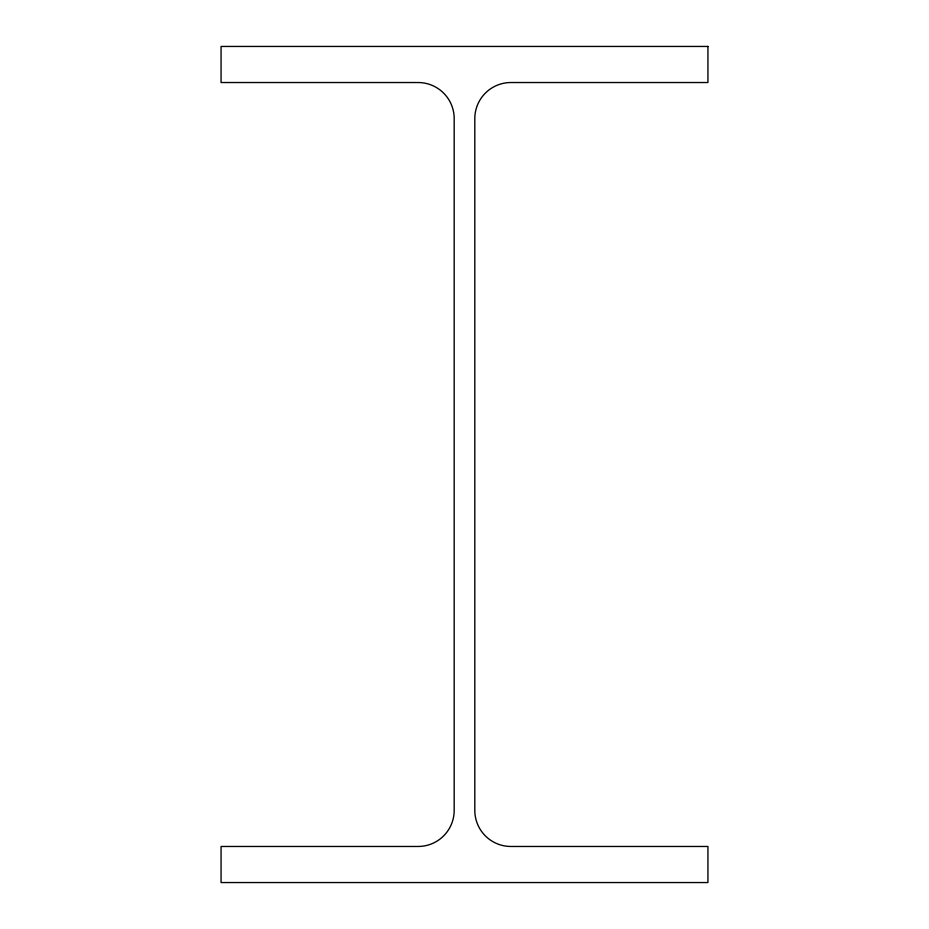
<?xml version="1.0" encoding="UTF-8"?>
<svg xmlns="http://www.w3.org/2000/svg" width="929" height="929" viewBox="0 0 929 929"><rect width="100%" height="100%" fill="white"/><g stroke="black" fill="none" stroke-linecap="round" stroke-linejoin="round"><path stroke-width="1.39" d="M707.933 46.45L221.067 46.45L221.067 82.53L418.12 82.53A36.08 36.08 0 0 1 454.188 118.598L454.188 810.402A36.08 36.08 0 0 1 418.12 846.47L221.067 846.47L221.067 882.55L707.933 882.55L707.933 846.47L510.88 846.47A36.08 36.08 0 0 1 474.812 810.402L474.812 118.598A36.08 36.08 0 0 1 510.88 82.53L707.933 82.53L707.933 46.45"/></g></svg>
